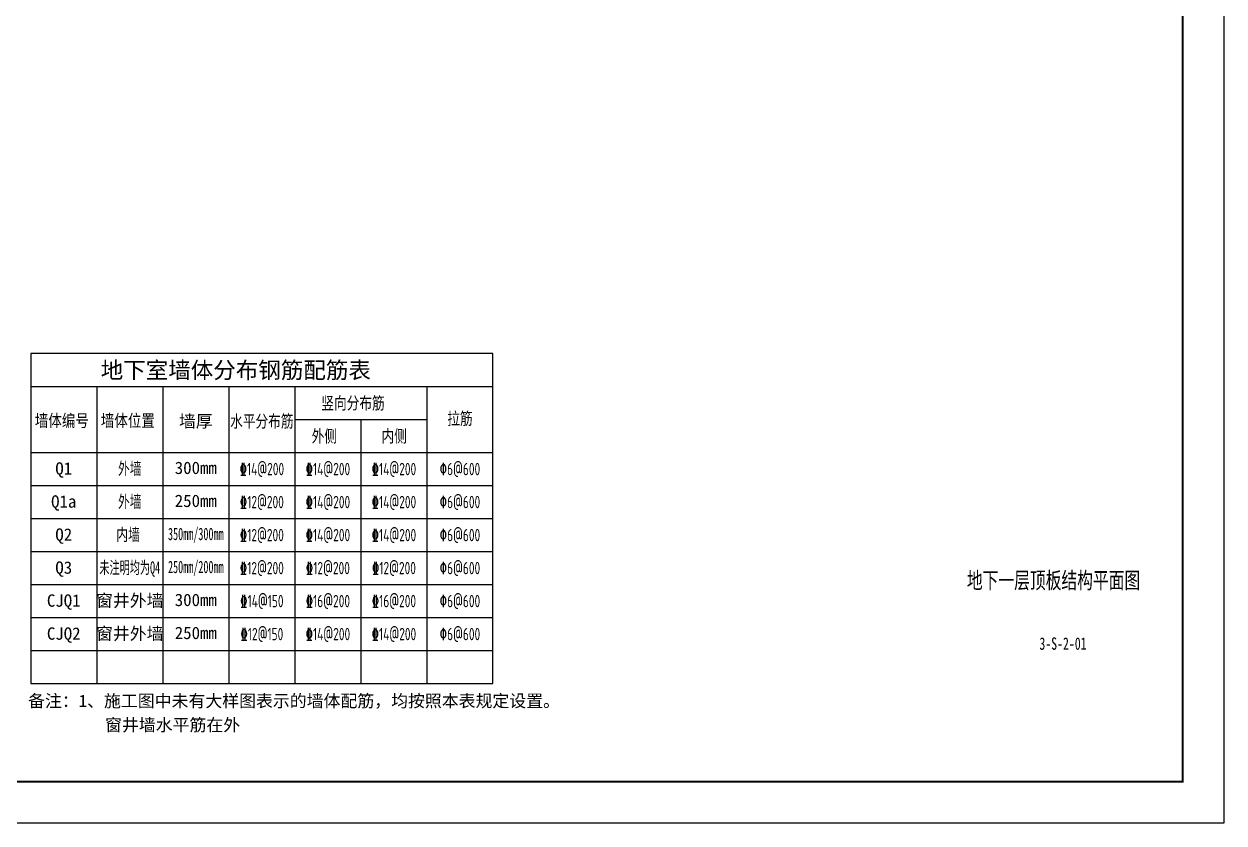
# Model space of a CAD drawing. Extents: x -3200781797 to -8106663, y 494714 to 1244925.
# Drawn here: x -8135740 to -8106663, y 494714 to 514086 of the extents above; entities that cross this region are included whole.
import ezdxf
from ezdxf.enums import TextEntityAlignment as Align
from ezdxf.xclip import XClip

# ---------------------------------------------------------------- set-up
doc = ezdxf.new("R2010")
doc.units = 0
doc.header["$LTSCALE"] = 1000
doc.header["$MEASUREMENT"] = 0
doc.header["$XCLIPFRAME"] = 0
for name, color, linetype in [('3#4#5#模板$0$BORDER', 7, 'Continuous'), ('3#4#5#模板$0$S-SLAB-TEXT', 120, 'Continuous'), ('S-ANNO-TABS', 4, 'Continuous'), ('S-ANNO-TABT', 7, 'Continuous'), ('S-ANNO-TEXT', 7, 'Continuous'), ('S-WALL-DIMS', 50, 'Continuous'), ('地库模板$0$HATCH', 254, 'Continuous'), ('地库模板$0$pt墙体$0$WALL', 7, 'Continuous'), ('地库模板$0$墙体$0$墙体$0$墙体$0$A-WALL-CONC', 40, 'Continuous')]:
    doc.layers.add(name, color=color, linetype=linetype)
doc.layers.add('地库模板$0$S-SLAB-LOWE-HATC', color=193, linetype='Continuous', lineweight=18)
doc.layers.add('地库模板$0$S-WALL-CCAD-PPW', color=80, linetype='Continuous', lineweight=15)
doc.styles.add('-楷体_GB2312-1.0', font='', dxfattribs={"width": 0.7})
doc.styles.add('TSSD_Norm', font='Tssdeng.shx', dxfattribs={"bigfont": 'hztxt.shx'})
doc.styles.add('楷体GB312', font='', dxfattribs={"width": 0.8})
doc.styles.get('-楷体_GB2312-1.0').set_extended_font_data('KaiTi_GB2312')
doc.styles.get('楷体GB312').set_extended_font_data('楷体_GB2312')

# ---------------------------------------------------------------- blocks, each defined once
blk = doc.blocks.new('b3')
at = {"layer": 'S-ANNO-TABS'}
for p, q in [((-69928, -1256), (-81128, -1256)), ((-81128, -1256), (-81128, -9257)), ((-69928, -9257), (-69928, -1256)), ((-81128, -2056), (-69928, -2056)), ((-79528, -2056), (-79528, -9257)), ((-77928, -2055), (-77928, -9257)), ((-76328, -2055), (-76328, -9257)), ((-74728, -2055), (-74728, -9257)), ((-71528, -2055), (-71528, -9257)), ((-71528, -2055), (-71528, -9257)), ((-74728, -2856), (-71528, -2855)), ((-73128, -2856), (-73128, -9257)), ((-73128, -2856), (-73128, -9257)), ((-81128, -3655), (-69928, -3656)), ((-81128, -3656), (-69928, -3656)), ((-81128, -3656), (-69928, -3656)), ((-79528, -3656), (-79528, -9257)), ((-81128, -4455), (-69928, -4456)), ((-81128, -4456), (-69928, -4456)), ((-81128, -4456), (-69928, -4456)), ((-81128, -5257), (-69928, -5257)), ((-81128, -6057), (-69928, -6057)), ((-81128, -6057), (-69928, -6057)), ((-81128, -6857), (-69928, -6857)), ((-81128, -7657), (-69928, -7657)), ((-81128, -8457), (-69928, -8457)), ((-81128, -9257), (-69928, -9257))]:
    blk.add_line(p, q, dxfattribs=at)
at = {"layer": 'S-ANNO-TABT', "style": '-楷体_GB2312-1.0'}
for s, height, p in [('地下室墙体分布钢筋配筋表', 400, (-76159, -1656)), ('墙厚', 300, (-77128, -2895)), ('Q1', 300, (-80328, -4041)), ('300mm', 300, (-77128, -4025)), ('Q1a', 300, (-80328, -4841)), ('250mm', 300, (-77128, -4825)), ('Q2', 300, (-80328, -5643)), ('Q3', 300, (-80328, -6443)), ('CJQ1', 300, (-80328, -7243)), ('窗井外墙', 300, (-78728, -7243)), ('300mm', 300, (-77128, -7227)), ('窗井外墙', 300, (-78728, -8043)), ('CJQ2', 300, (-80328, -8043)), ('250mm', 300, (-77128, -8027))]:
    blk.add_text(s, height=height, dxfattribs=at).set_placement(p, align=Align.MIDDLE_CENTER)
for s, width, p in [('竖向分布筋', 0.75, (-73319, -2455)), ('墙体编号', 0.8, (-80374, -2881)), ('墙体位置', 0.8, (-78774, -2881)), ('水平分布筋', 0.75, (-75528, -2895)), ('拉筋', 0.75, (-70728, -2829)), ('外侧', 0.75, (-74013, -3255)), ('内侧', 0.75, (-72321, -3255)), ('外墙', 0.7, (-78728, -4042)), ('外墙', 0.7, (-78728, -4842)), ('内墙', 0.7, (-78769, -5643)), ('350mm/300mm', 0.6, (-77128, -5627)), ('未注明均为Q4', 0.6, (-78728, -6443)), ('250mm/200mm', 0.6, (-77128, -6427))]:
    blk.add_text(s, height=300, dxfattribs=dict(at, width=width)).set_placement(p, align=Align.MIDDLE_CENTER)
at = {"layer": 'S-ANNO-TABT', "color": 7, "style": 'TSSD_Norm', "width": 0.7}
for s, p in [('%%13214@200', (-75528, -4055)), ('%%13214@200', (-73928, -4055)), ('%%13214@200', (-72328, -4055)), ('%%1306@600', (-70728, -4055)), ('%%13212@200', (-75528, -4855)), ('%%13214@200', (-73928, -4855)), ('%%13214@200', (-72328, -4855)), ('%%1306@600', (-70728, -4855)), ('%%13212@200', (-75528, -5656)), ('%%13214@200', (-73928, -5656)), ('%%13214@200', (-72328, -5656)), ('%%1306@600', (-70728, -5656)), ('%%13212@200', (-75528, -6456)), ('%%13212@200', (-73928, -6456)), ('%%13212@200', (-72328, -6456)), ('%%1306@600', (-70728, -6456)), ('%%13214@150', (-75528, -7256)), ('%%13216@200', (-73928, -7256)), ('%%13216@200', (-72328, -7256)), ('%%1306@600', (-70728, -7256)), ('%%13212@150', (-75528, -8056)), ('%%13214@200', (-73928, -8056)), ('%%13214@200', (-72328, -8056)), ('%%1306@600', (-70728, -8056))]:
    blk.add_text(s, height=300, dxfattribs=at).set_placement(p, align=Align.MIDDLE_CENTER)
at = {"layer": 'S-ANNO-TABT', "style": '-楷体_GB2312-1.0'}
blk.add_text('备注：1、施工图中未有大样图表示的墙体配筋，均按照本表规定设置。', height=300, dxfattribs=at).set_placement((-81193, -9675), align=Align.MIDDLE_LEFT)
blk = doc.blocks.new('地库模板$0$B1墙')
at = {"layer": '地库模板$0$S-SLAB-LOWE-HATC'}
h = blk.add_hatch(dxfattribs=at)
h.set_pattern_fill('HEX', color=256, scale=150)
h.set_pattern_definition([(0, (4200.1, -94190.1), (0, 824.889), [476.25, -952.5]), (120, (4200.1, -94190.1), (-714.375, -412.4445), [476.25, -952.5]), (60, (4676.3, -94190.1), (-714.375, 412.4445), [476.25, -952.5])])
h.paths.add_polyline_path([(83900, -73090), (83900, -60590), (76700, -60590), (76700, -57940), (69050, -57940), (69050, -60590), (62250, -60590), (62250, -62540), (60050, -62540), (60050, -67090), (59250, -67090), (59250, -68790), (57451, -68790), (57450, -70791), (46250, -70791), (46250, -67691), (43600, -67691), (43600, -70791), (28300, -70791), (28300, -67691), (25650, -67691), (25650, -70790), (14950, -70790), (14950, -64040), (12951, -64040), (12951, -62190), (11300, -62190), (11300, -60390), (6300, -60390), (6300, -63490), (4200, -63490), (4200, -94190), (30500, -94190), (30500, -87190), (58400, -87189), (58400, -85990), (61200, -85990), (61200, -82790), (70400, -82790), (70400, -82190), (73800, -82190), (73800, -82790), (82300, -82790), (82300, -96450), (107150, -96450), (107150, -89500), (149100, -89500), (149100, -74390), (147500, -74390), (147500, -72590), (147250, -72590), (147250, -70790), (136500, -70790), (136500, -69290), (133850, -69290), (133850, -70790), (126000, -70790), (126000, -73090), (118150, -73090), (118150, -69990), (115500, -69990), (115500, -73090), (97250, -73090), (97250, -69990), (94600, -69990), (94600, -73090)])
at = {"layer": '地库模板$0$S-WALL-CCAD-PPW'}
h = blk.add_hatch(dxfattribs=at)
h.set_pattern_fill('ANSI37', color=256, scale=50, style=0)
h.set_pattern_definition([(45, (-525585599.63, -299565550.96), (-112.253201513, 112.253201513), []), (135, (-525585599.63, -299565550.96), (-112.253201513, -112.253201513), [])])
h.paths.add_polyline_path([(30500, -87190), (30500, -94190), (4200, -94190), (4200, -63490), (3900, -63490), (3900, -94490), (30800, -94490), (30800, -87490), (58400, -87490), (58400, -87190)])
at = {"layer": '地库模板$0$S-SLAB-LOWE-HATC', "const_width": 0.5}
blk.add_lwpolyline([(82300, -82790), (73800, -82790), (73800, -82190), (70400, -82190), (70400, -82790), (61200, -82790), (61200, -85990), (58400, -85990), (58400, -87189), (30500, -87190)], dxfattribs=at)
at = {"layer": '地库模板$0$S-WALL-CCAD-PPW', "const_width": 0.25}
blk.add_lwpolyline([(4200, -63490), (3900, -63490), (3900, -94490), (30800, -94490), (30800, -87490), (58400, -87490), (58400, -87190), (30500, -87190), (30500, -94190), (4200, -94190)], close=True, dxfattribs=at)
blk = doc.blocks.new('地库模板')
at = {"layer": '地库模板$0$HATCH'}
h = blk.add_hatch(dxfattribs=at)
h.set_pattern_fill('METAL', color=256, scale=500, style=0)
h.set_pattern_definition([(45, (0, 0), (-1414.2135624, 1414.2135624), [])])
h.paths.add_polyline_path([(525942550, 299507560), (525942550, 299505261), (525942250, 299505261), (525942250, 299495060), (525932150, 299495060), (525932150, 299498160), (525928900, 299498160), (525928900, 299495060), (525914200, 299495060), (525914200, 299495060), (525914200, 299498160), (525910950, 299498160), (525910950, 299495060), (525910950, 299495060), (525900850, 299495060), (525900850, 299505461), (525900550, 299505461), (525900550, 299469960), (525946800, 299469960), (525946800, 299472910), (525944000, 299472910), (525944000, 299478061), (525944300, 299478061), (525944300, 299479261), (525947100, 299479261), (525947100, 299482461), (525956400, 299482461), (525956400, 299482861), (525959000, 299482861), (525959000, 299482461), (525967600, 299482461), (525967600, 299469960), (526035000, 299469960), (526035000, 299507261), (526032801, 299507246), (526032801, 299495045), (526022400, 299495060), (526022400, 299496561), (526019150, 299496561), (526019150, 299495060), (526011300, 299495060), (526011300, 299492811), (526004050, 299492811), (526004050, 299495861), (526000800, 299495861), (526000800, 299492761), (525983150, 299492761), (525983150, 299495861), (525979900, 299495861), (525979900, 299492761), (525969800, 299492761), (525969800, 299505261), (525978150, 299505262), (525978150, 299510211), (525981250, 299510211), (525981250, 299505261), (525999050, 299505261), (525999050, 299510211), (526002150, 299510211), (526002150, 299505261), (526012400, 299505261), (526012400, 299507561), (526021100, 299507561), (526021100, 299510450), (526021100, 299510656), (526021100, 299510660), (526021100, 299511211), (526022650, 299511211), (526024150, 299511211), (526024150, 299507801), (526024150, 299507801), (526024150, 299507562), (526035000, 299507461), (526032800, 299558251), (526012200, 299558251), (526012200, 299560451), (525961900, 299560451), (525961900, 299574951), (525946350, 299574951), (525946350, 299560451), (525900550, 299560451), (525900550, 299507560), (525909100, 299507561), (525909100, 299510610), (525912950, 299510610), (525912950, 299507560), (525930150, 299507560), (525930150, 299510610), (525933950, 299510610), (525933950, 299507560)])
at = {"layer": '地库模板$0$pt墙体$0$WALL', "const_width": 0.25}
blk.add_lwpolyline([(525900550, 299560451), (525900550, 299469960), (525946800, 299469960), (525967600, 299469960), (526035000, 299469960), (526035000, 299558806), (526032800, 299572451)], dxfattribs=at)
at = {"layer": '地库模板$0$墙体$0$墙体$0$墙体$0$A-WALL-CONC'}
blk.add_blockref('地库模板$0$B1墙', (525885600, 299565551), dxfattribs=at)

msp = doc.modelspace()

# ---------------------------------------------------------------- linework, layer by layer
at = {"layer": '3#4#5#模板$0$BORDER'}
msp.add_lwpolyline([(-8190763.2, 494714.2), (-8190763.2, 554114.2), (-8106663.2, 554114.2), (-8106663.2, 494714.2)], close=True, dxfattribs=at)
at = {"layer": '3#4#5#模板$0$BORDER', "const_width": 50}
msp.add_lwpolyline([(-8188263.2, 495714.2), (-8188263.2, 553114.2), (-8107663.2, 553114.2), (-8107663.2, 495714.2)], close=True, dxfattribs=at)

# ---------------------------------------------------------------- block references
at = {"layer": '3#4#5#模板$0$S-SLAB-TEXT'}
ref = msp.add_blockref('地库模板', (-534071350.1, -298974120.7), dxfattribs=at)
XClip(ref).set_block_clipping_path([(525899461.1018211246, 299493622.6433330774), (525943879.1367251873, 299511172.5628080368)])
at = {"layer": 'S-WALL-DIMS'}
msp.add_blockref('b3', (-8054448.7, 507350.6), dxfattribs=at)

# ---------------------------------------------------------------- texts
at = {"layer": 'S-ANNO-TABT', "style": '-楷体_GB2312-1.0'}
msp.add_text('窗井墙水平筋在外', height=300, dxfattribs=at).set_placement((-8133775.8, 497093), align=Align.MIDDLE_LEFT)
at = {"layer": 'S-ANNO-TEXT', "style": '楷体GB312', "width": 0.7}
for s, height, p in [('地下一层顶板结构平面图', 400, (-8112894, 500398.5, 0)), ('3-S-2-01', 300, (-8111135.7, 498914.5, 0))]:
    msp.add_text(s, height=height, dxfattribs=at).set_placement(p)

doc.saveas('drawing.dxf')
